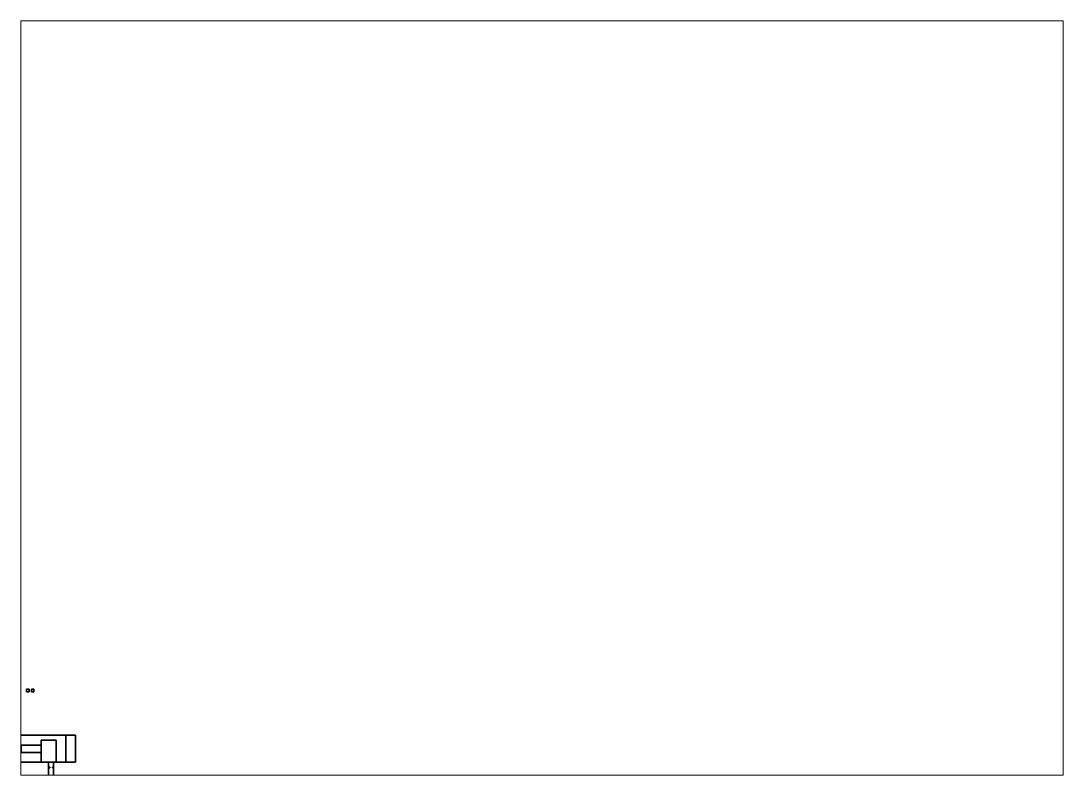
# Paper-space layout 'Layout1' of a CAD drawing. Header units: millimetres. Extents: x 28 to 251, y 20 to 181.
# The model-space entities are those that its viewports show. They can reach past a viewport. Long polylines and large blocks are cut down to what shows.
import ezdxf

# ---------------------------------------------------------------- set-up
doc = ezdxf.new("R2010")
doc.units = ezdxf.units.MM

msp = doc.modelspace()

# ---------------------------------------------------------------- linework, layer by layer
for points in [[(1, 29.75, 1), (1, 29.75), (0, 29.75), (0, 29.75, 1)], [(1, 29.75), (1, 28.75), (0, 28.75), (0, 29.75)], [(0, 29.75), (0, 28.75), (0, 28.75, 1), (0, 29.75, 1)], [(0, 29.75, 1), (0, 28.75, 1), (1, 28.75, 1), (1, 29.75, 1)], [(1, 28.75, 1), (1, 28.75), (1, 29.75), (1, 29.75, 1)], [(3, 29.75), (3, 28.75), (2, 28.75), (2, 29.75)], [(2, 29.75), (2, 28.75), (3, 28.75), (3, 29.75)], [(0, 28.75, 1), (0, 28.75), (1, 28.75), (1, 28.75, 1)], [(20, 11, 6), (20, 11), (-20, 11), (-20, 11, 6)], [(16, 11, 8), (20, 11, 6), (-20, 11, 6), (-16, 11, 8)], [(-16, 11, 8), (-16, 0, 8), (16, 0, 8), (16, 11, 8)], [(12, 9, 15), (12, 9, 8), (6, 9, 8), (6, 9, 15)], [(6, 9, 15), (6, 0, 15), (12, 0, 15), (12, 9, 15)], [(6, 9, 8), (6, 0, 8), (6, 0, 15), (6, 9, 15)], [(12, 0, 15), (12, 0, 8), (12, 9, 8), (12, 9, 15)], [(16, 0, 8), (20, 0, 6), (20, 11, 6), (16, 11, 8)], [(20, 0, 6), (20, 0), (20, 11), (20, 11, 6)], [(6, 7, 14), (6, 7, 12), (-2, 7, 8), (-6, 7, 8)], [(-6, 7, 8), (-6, 4, 8), (6, 4, 14), (6, 7, 14)], [(6, 7, 12), (6, 4, 12), (-2, 4, 8), (-2, 7, 8)], [(-20, 0, 6), (-20, 0), (20, 0), (20, 0, 6)], [(-16, 0, 8), (-20, 0, 6), (20, 0, 6), (16, 0, 8)], [(-6, 4, 8), (-2, 4, 8), (6, 4, 12), (6, 4, 14)], [(6, 0, 15), (6, 0, 8), (12, 0, 8), (12, 0, 15)], [(9, 0, 11), (9, -7, 4), (9, -7, 6), (9, 0, 13)], [(11, 0, 11), (11, -7, 4), (9, -7, 4), (9, 0, 11)], [(9, 0, 13), (9, -7, 6), (11, -7, 6), (11, 0, 13)], [(11, -7, 6), (11, -7, 4), (11, 0, 11), (11, 0, 13)], [(9.5, -2, 9), (9.5, -2), (9.25, -2), (9.25, -2, 9)], [(9.25, -2), (9.25, -2.25), (9.25, -2.25, 8.75), (9.25, -2, 9)], [(9.25, -2.25, 8.75), (9.25, -2.25), (9.5, -2.25), (9.5, -2.25, 8.75)], [(9.5, -2.25, 8.75), (9.5, -2.25), (9.5, -2), (9.5, -2, 9)], [(10.75, -2, 9), (10.75, -2), (10.5, -2), (10.5, -2, 9)], [(10.5, -2), (10.5, -2.25), (10.5, -2.25, 8.75), (10.5, -2, 9)], [(10.5, -2.25, 8.75), (10.5, -2.25), (10.75, -2.25), (10.75, -2.25, 8.75)], [(10.75, -2.25, 8.75), (10.75, -2.25), (10.75, -2), (10.75, -2, 9)], [(9, -7, 4), (9, -23, 4), (9, -23, 6), (9, -7, 6)], [(9, -7, 6), (9, -23, 6), (11, -23, 6), (11, -7, 6)], [(11, -7, 4), (11, -8.5, 4), (9, -8.5, 4), (9, -7, 4)], [(9.25, -7), (9.25, -7.25), (9.25, -7.25, 4), (9.25, -7, 4)], [(9.5, -7, 4), (9.5, -7), (9.25, -7), (9.25, -7, 4)], [(9.25, -7.25, 4), (9.25, -7.25), (9.5, -7.25), (9.5, -7.25, 4)], [(9.5, -7.25, 4), (9.5, -7.25), (9.5, -7), (9.5, -7, 4)], [(10.75, -7, 4), (10.75, -7), (10.5, -7), (10.5, -7, 4)], [(10.5, -7), (10.5, -7.25), (10.5, -7.25, 4), (10.5, -7, 4)], [(10.5, -7.25, 4), (10.5, -7.25), (10.75, -7.25), (10.75, -7.25, 4)], [(10.75, -7.25, 4), (10.75, -7.25), (10.75, -7), (10.75, -7, 4)], [(11, -23, 6), (11, -23, 4), (11, -7, 4), (11, -7, 6)]]:
    msp.add_3dface(points)

psp = doc.layouts.get("Layout1")

# ---------------------------------------------------------------- viewports
at = {"layer": '0'}
psp.add_viewport(center=(139.22, 100.81), size=(222.76, 161.29), view_center_point=(210, 148.5), view_height=307.4901, dxfattribs=at)

doc.saveas('drawing.dxf')
